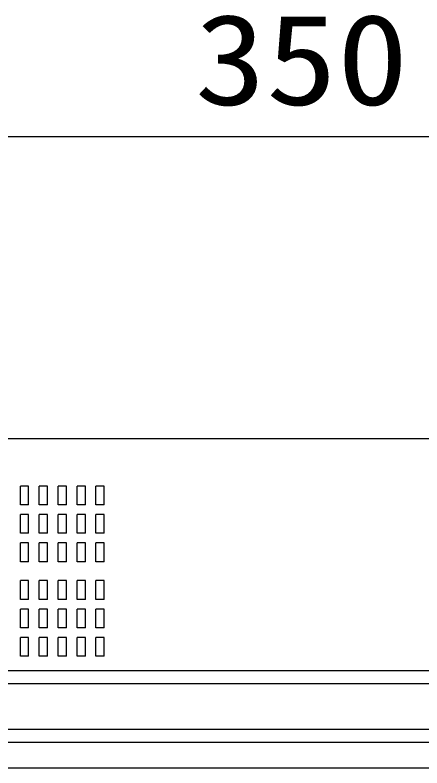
# Model space of a CAD drawing. Units: millimetres, scale not verified. Extents: x -63 to 63, y -57 to 57.
# Drawn here: x 29.28 to 40.04, y 6.85 to 26.75 of the extents above; entities that cross this region are included whole.
import ezdxf
from ezdxf.enums import TextEntityAlignment as Align

# ---------------------------------------------------------------- set-up
doc = ezdxf.new("R2010")
doc.units = ezdxf.units.MM
doc.header["$LTSCALE"] = 0.190236
doc.layers.add('0-2_GAIKEI', color=1, linetype='Continuous')
doc.layers.add('0-3_WAKU', color=3, linetype='Continuous')
doc.styles.add('ＭＳ ゴシック', font='')
doc.styles.get('ＭＳ ゴシック').set_extended_font_data('MS Gothic')

msp = doc.modelspace()

# ---------------------------------------------------------------- linework, layer by layer
at = {"layer": '0-2_GAIKEI', "color": 7}
for p, q in [((54.3429, 15.5525), (22.0728, 15.5525)), ((19.7928, 6.8525), (54.2129, 6.8525))]:
    msp.add_line(p, q, dxfattribs=at)
at = {"layer": '0-2_GAIKEI'}
for p, q in [((29.6429, 14.3025), (29.4229, 14.3025)), ((29.4229, 13.8025), (29.4229, 14.3025)), ((29.6429, 13.8025), (29.6429, 14.3025)), ((30.1429, 14.3025), (29.9229, 14.3025)), ((29.9229, 13.8025), (29.9229, 14.3025)), ((30.1429, 13.8025), (30.1429, 14.3025)), ((30.6429, 14.3025), (30.4229, 14.3025)), ((30.4229, 13.8025), (30.4229, 14.3025)), ((30.6429, 13.8025), (30.6429, 14.3025)), ((31.1429, 14.3025), (30.9229, 14.3025)), ((30.9229, 13.8025), (30.9229, 14.3025)), ((31.1429, 13.8025), (31.1429, 14.3025)), ((31.6429, 14.3025), (31.4229, 14.3025)), ((31.4229, 13.8025), (31.4229, 14.3025)), ((31.6429, 13.8025), (31.6429, 14.3025)), ((29.6429, 13.8025), (29.4229, 13.8025)), ((30.1429, 13.8025), (29.9229, 13.8025)), ((30.6429, 13.8025), (30.4229, 13.8025)), ((31.1429, 13.8025), (30.9229, 13.8025)), ((31.6429, 13.8025), (31.4229, 13.8025)), ((29.6429, 13.5525), (29.4229, 13.5525)), ((29.4229, 13.0525), (29.4229, 13.5525)), ((29.6429, 13.0525), (29.6429, 13.5525)), ((30.1429, 13.5525), (29.9229, 13.5525)), ((29.9229, 13.0525), (29.9229, 13.5525)), ((30.1429, 13.0525), (30.1429, 13.5525)), ((30.6429, 13.5525), (30.4229, 13.5525)), ((30.4229, 13.0525), (30.4229, 13.5525)), ((30.6429, 13.0525), (30.6429, 13.5525)), ((31.1429, 13.5525), (30.9229, 13.5525)), ((30.9229, 13.0525), (30.9229, 13.5525)), ((31.1429, 13.0525), (31.1429, 13.5525)), ((31.6429, 13.5525), (31.4229, 13.5525)), ((31.4229, 13.0525), (31.4229, 13.5525)), ((31.6429, 13.0525), (31.6429, 13.5525)), ((29.6429, 13.0525), (29.4229, 13.0525)), ((30.1429, 13.0525), (29.9229, 13.0525)), ((30.6429, 13.0525), (30.4229, 13.0525)), ((31.1429, 13.0525), (30.9229, 13.0525)), ((31.6429, 13.0525), (31.4229, 13.0525)), ((29.6429, 12.8025), (29.4229, 12.8025)), ((29.4229, 12.3025), (29.4229, 12.8025)), ((29.6429, 12.3025), (29.6429, 12.8025)), ((30.1429, 12.8025), (29.9229, 12.8025)), ((29.9229, 12.3025), (29.9229, 12.8025)), ((30.1429, 12.3025), (30.1429, 12.8025)), ((30.6429, 12.8025), (30.4229, 12.8025)), ((30.4229, 12.3025), (30.4229, 12.8025)), ((30.6429, 12.3025), (30.6429, 12.8025)), ((31.1429, 12.8025), (30.9229, 12.8025)), ((30.9229, 12.3025), (30.9229, 12.8025)), ((31.1429, 12.3025), (31.1429, 12.8025)), ((31.6429, 12.8025), (31.4229, 12.8025)), ((31.4229, 12.3025), (31.4229, 12.8025)), ((31.6429, 12.3025), (31.6429, 12.8025)), ((29.6429, 12.3025), (29.4229, 12.3025)), ((30.1429, 12.3025), (29.9229, 12.3025)), ((30.6429, 12.3025), (30.4229, 12.3025)), ((31.1429, 12.3025), (30.9229, 12.3025)), ((31.6429, 12.3025), (31.4229, 12.3025)), ((29.6429, 11.8025), (29.4229, 11.8025)), ((29.4229, 11.3025), (29.4229, 11.8025)), ((29.6429, 11.3025), (29.6429, 11.8025)), ((30.1429, 11.8025), (29.9229, 11.8025)), ((29.9229, 11.3025), (29.9229, 11.8025)), ((30.1429, 11.3025), (30.1429, 11.8025)), ((30.6429, 11.8025), (30.4229, 11.8025)), ((30.4229, 11.3025), (30.4229, 11.8025)), ((30.6429, 11.3025), (30.6429, 11.8025)), ((31.1429, 11.8025), (30.9229, 11.8025)), ((30.9229, 11.3025), (30.9229, 11.8025)), ((31.1429, 11.3025), (31.1429, 11.8025)), ((31.6429, 11.8025), (31.4229, 11.8025)), ((31.4229, 11.3025), (31.4229, 11.8025)), ((31.6429, 11.3025), (31.6429, 11.8025)), ((29.6429, 11.3025), (29.4229, 11.3025)), ((30.1429, 11.3025), (29.9229, 11.3025)), ((30.6429, 11.3025), (30.4229, 11.3025)), ((31.1429, 11.3025), (30.9229, 11.3025)), ((31.6429, 11.3025), (31.4229, 11.3025)), ((29.6429, 11.0525), (29.4229, 11.0525)), ((29.4229, 10.5525), (29.4229, 11.0525)), ((29.6429, 10.5525), (29.6429, 11.0525)), ((30.1429, 11.0525), (29.9229, 11.0525)), ((29.9229, 10.5525), (29.9229, 11.0525)), ((30.1429, 10.5525), (30.1429, 11.0525)), ((30.6429, 11.0525), (30.4229, 11.0525)), ((30.4229, 10.5525), (30.4229, 11.0525)), ((30.6429, 10.5525), (30.6429, 11.0525)), ((31.1429, 11.0525), (30.9229, 11.0525)), ((30.9229, 10.5525), (30.9229, 11.0525)), ((31.1429, 10.5525), (31.1429, 11.0525)), ((31.6429, 11.0525), (31.4229, 11.0525)), ((31.4229, 10.5525), (31.4229, 11.0525)), ((31.6429, 10.5525), (31.6429, 11.0525)), ((29.6429, 10.5525), (29.4229, 10.5525)), ((30.1429, 10.5525), (29.9229, 10.5525)), ((30.6429, 10.5525), (30.4229, 10.5525)), ((31.1429, 10.5525), (30.9229, 10.5525)), ((31.6429, 10.5525), (31.4229, 10.5525)), ((29.6429, 10.3025), (29.4229, 10.3025)), ((29.4229, 9.8025), (29.4229, 10.3025)), ((29.6429, 9.8025), (29.6429, 10.3025)), ((30.1429, 10.3025), (29.9229, 10.3025)), ((29.9229, 9.8025), (29.9229, 10.3025)), ((30.1429, 9.8025), (30.1429, 10.3025)), ((30.6429, 10.3025), (30.4229, 10.3025)), ((30.4229, 9.8025), (30.4229, 10.3025)), ((30.6429, 9.8025), (30.6429, 10.3025)), ((31.1429, 10.3025), (30.9229, 10.3025)), ((30.9229, 9.8025), (30.9229, 10.3025)), ((31.1429, 9.8025), (31.1429, 10.3025)), ((31.6429, 10.3025), (31.4229, 10.3025)), ((31.4229, 9.8025), (31.4229, 10.3025)), ((31.6429, 9.8025), (31.6429, 10.3025)), ((29.6429, 9.8025), (29.4229, 9.8025)), ((30.1429, 9.8025), (29.9229, 9.8025)), ((30.6429, 9.8025), (30.4229, 9.8025)), ((31.1429, 9.8025), (30.9229, 9.8025)), ((31.6429, 9.8025), (31.4229, 9.8025)), ((51.8229, 9.4225), (23.5228, 9.4225)), ((51.8229, 9.0725), (23.5228, 9.0725)), ((51.8229, 7.8725), (23.5228, 7.8725)), ((51.8229, 7.5225), (23.5228, 7.5225))]:
    msp.add_line(p, q, dxfattribs=at)
at = {"layer": '0-3_WAKU'}
msp.add_line((21.4228, 23.5393), (52.4229, 23.5393), dxfattribs=at)

# ---------------------------------------------------------------- texts
at = {"layer": '0-3_WAKU', "style": 'ＭＳ ゴシック', "width": 1.15}
msp.add_text('350', height=2.406, dxfattribs=at).set_placement((34.0357, 23.6489), align=Align.BOTTOM_LEFT)

doc.saveas('drawing.dxf')
